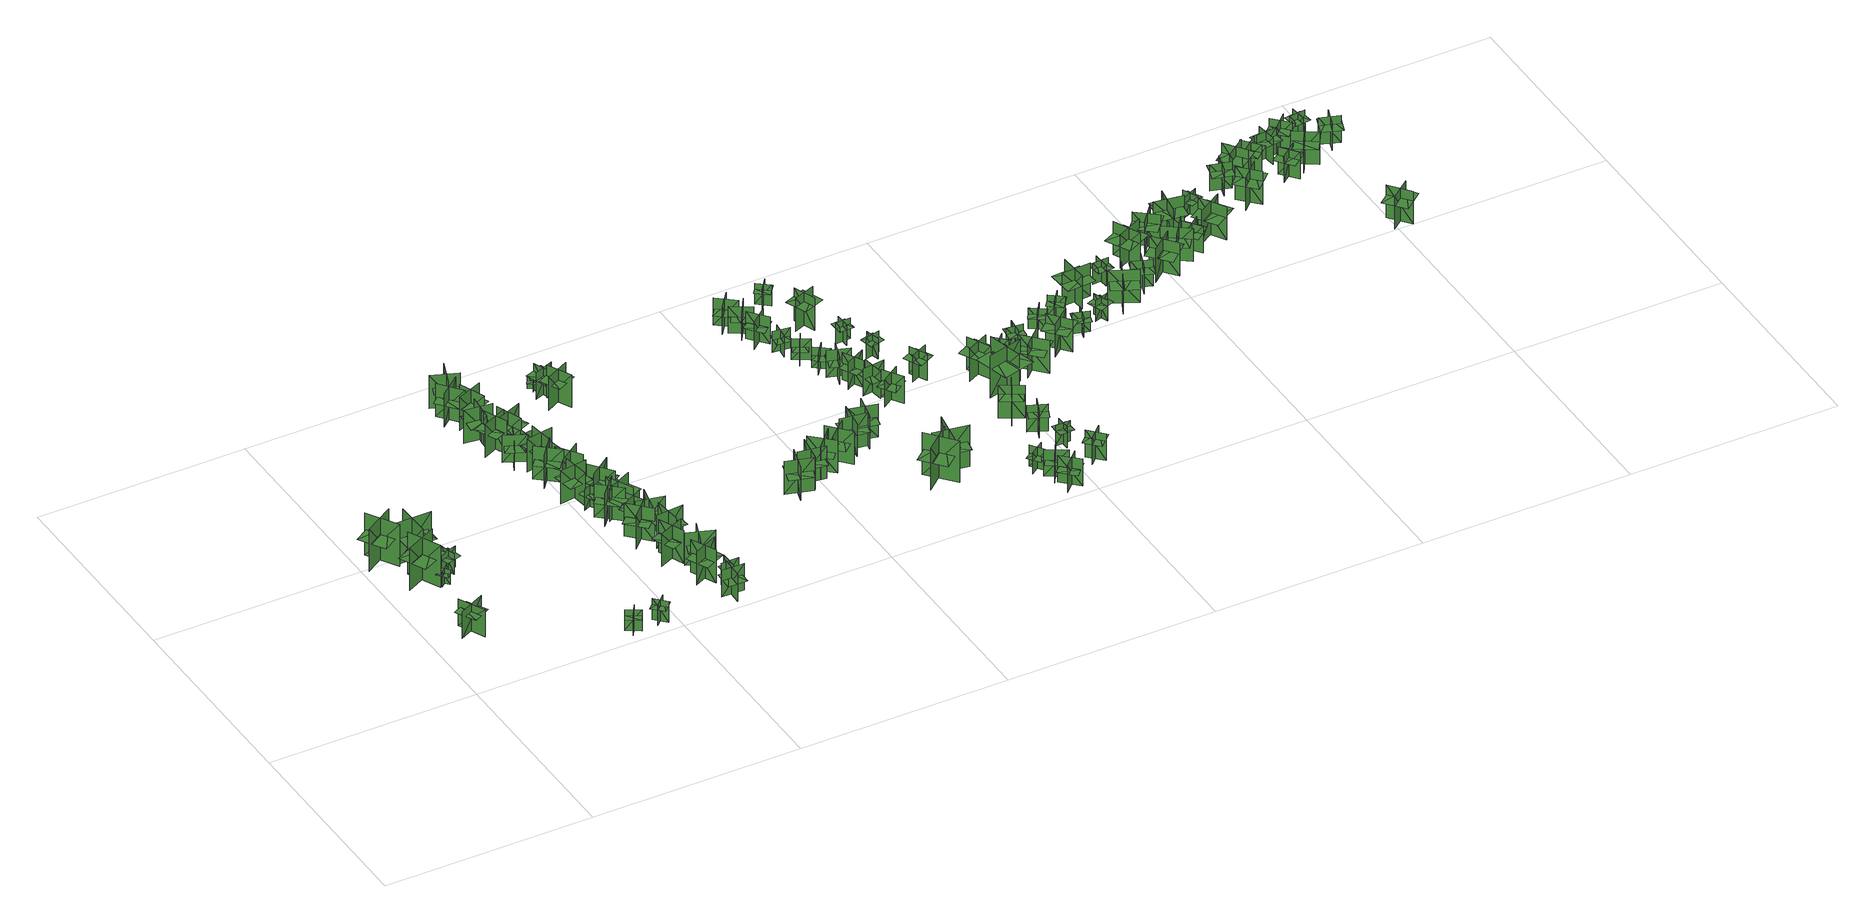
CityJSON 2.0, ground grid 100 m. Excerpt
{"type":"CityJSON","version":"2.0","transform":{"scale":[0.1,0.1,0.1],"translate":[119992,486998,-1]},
"CityObjects":{
"tree1":{"type":"SolitaryVegetationObject","geometry":[{"type":"MultiSurface","lod":"1","boundaries":[[[0,1,2]],[[0,2,3]],[[4,5,6]],[[4,6,7]],[[8,9,10]],[[8,10,11]],[[8,11,12]],[[8,12,13]]]}]},
"tree2":{"type":"SolitaryVegetationObject","geometry":[{"type":"MultiSurface","lod":"1","boundaries":[[[14,15,16]],[[14,16,17]],[[18,19,20]],[[18,20,21]],[[22,23,24]],[[22,24,25]],[[22,26,27]],[[22,27,23]]]}]},
"tree3":{"type":"SolitaryVegetationObject","geometry":[{"type":"MultiSurface","lod":"1","boundaries":[[[28,29,30]],[[28,30,31]],[[32,33,34]],[[32,34,35]],[[36,37,38]],[[36,38,39]],[[36,40,41]],[[36,41,37]]]}]},
"tree4":{"type":"SolitaryVegetationObject","geometry":[{"type":"MultiSurface","lod":"1","boundaries":[[[42,43,44]],[[42,44,45]],[[46,47,48]],[[46,48,49]],[[50,51,52]],[[50,52,53]],[[50,53,54]],[[50,54,55]]]}]},
"tree5":{"type":"SolitaryVegetationObject","geometry":[{"type":"MultiSurface","lod":"1","boundaries":[[[56,57,58]],[[56,58,59]],[[60,61,62]],[[60,62,63]],[[64,65,66]],[[64,66,67]],[[64,68,69]],[[64,69,65]]]}]},
"tree6":{"type":"SolitaryVegetationObject","geometry":[{"type":"MultiSurface","lod":"1","boundaries":[[[70,71,72]],[[70,72,73]],[[74,75,76]],[[74,76,77]],[[78,79,80]],[[78,80,81]],[[78,81,82]],[[78,82,83]]]}]},
"tree7":{"type":"SolitaryVegetationObject","geometry":[{"type":"MultiSurface","lod":"1","boundaries":[[[84,85,86]],[[84,86,87]],[[88,89,90]],[[88,90,91]],[[92,93,94]],[[92,94,95]],[[92,95,96]],[[92,96,97]]]}]},
"tree8":{"type":"SolitaryVegetationObject","geometry":[{"type":"MultiSurface","lod":"1","boundaries":[[[98,99,100]],[[98,100,101]],[[102,103,104]],[[102,104,105]],[[106,107,108]],[[106,108,109]],[[106,109,110]],[[106,110,111]]]}]},
"tree9":{"type":"SolitaryVegetationObject","geometry":[{"type":"MultiSurface","lod":"1","boundaries":[[[112,113,114]],[[112,114,115]],[[116,117,118]],[[116,118,119]],[[120,121,122]],[[120,122,123]],[[120,124,125]],[[120,125,121]]]}]},
"tree10":{"type":"SolitaryVegetationObject","geometry":[{"type":"MultiSurface","lod":"1","boundaries":[[[126,127,128]],[[126,128,129]],[[130,131,132]],[[130,132,133]],[[134,135,136]],[[134,136,137]],[[134,138,139]],[[134,139,135]]]}]},
"tree11":{"type":"SolitaryVegetationObject","geometry":[{"type":"MultiSurface","lod":"1","boundaries":[[[140,141,142]],[[140,142,143]],[[144,145,146]],[[144,146,147]],[[148,149,150]],[[148,150,151]],[[148,152,153]],[[148,153,149]]]}]},
"tree12":{"type":"SolitaryVegetationObject","geometry":[{"type":"MultiSurface","lod":"1","boundaries":[[[154,155,156]],[[154,156,157]],[[158,159,160]],[[158,160,161]],[[162,163,164]],[[162,164,165]],[[162,166,167]],[[162,167,163]]]}]},
"tree13":{"type":"SolitaryVegetationObject","geometry":[{"type":"MultiSurface","lod":"1","boundaries":[[[168,169,170]],[[168,170,171]],[[172,173,174]],[[172,174,175]],[[176,177,178]],[[176,178,179]],[[176,180,181]],[[176,181,177]]]}]},
"tree14":{"type":"SolitaryVegetationObject","geometry":[{"type":"MultiSurface","lod":"1","boundaries":[[[182,183,184]],[[182,184,185]],[[186,187,188]],[[186,188,189]],[[190,191,192]],[[190,192,193]],[[190,194,195]],[[190,195,191]]]}]},
"tree15":{"type":"SolitaryVegetationObject","geometry":[{"type":"MultiSurface","lod":"1","boundaries":[[[196,197,198]],[[196,198,199]],[[200,201,202]],[[200,202,203]],[[204,205,206]],[[204,206,207]],[[204,208,209]],[[204,209,205]]]}]},
"tree16":{"type":"SolitaryVegetationObject","geometry":[{"type":"MultiSurface","lod":"1","boundaries":[[[210,211,212]],[[210,212,213]],[[214,215,216]],[[214,216,217]],[[218,219,220]],[[218,220,221]],[[218,222,223]],[[218,223,219]]]}]},
"tree17":{"type":"SolitaryVegetationObject","geometry":[{"type":"MultiSurface","lod":"1","boundaries":[[[224,225,226]],[[224,226,227]],[[228,229,230]],[[228,230,231]],[[232,233,234]],[[232,234,235]],[[232,236,237]],[[232,237,233]]]}]},
"tree18":{"type":"SolitaryVegetationObject","geometry":[{"type":"MultiSurface","lod":"1","boundaries":[[[238,239,240]],[[238,240,241]],[[242,243,244]],[[242,244,245]],[[246,247,248]],[[246,248,249]],[[246,250,251]],[[246,251,247]]]}]},
"tree19":{"type":"SolitaryVegetationObject","geometry":[{"type":"MultiSurface","lod":"1","boundaries":[[[252,253,254]],[[252,254,255]],[[256,257,258]],[[256,258,259]],[[260,261,262]],[[260,262,263]],[[260,264,265]],[[260,265,261]]]}]},
"tree20":{"type":"SolitaryVegetationObject","geometry":[{"type":"MultiSurface","lod":"1","boundaries":[[[266,267,268]],[[266,268,269]],[[270,271,272]],[[270,272,273]],[[274,275,276]],[[274,276,277]],[[274,278,279]],[[274,279,275]]]}]},
"tree21":{"type":"SolitaryVegetationObject","geometry":[{"type":"MultiSurface","lod":"1","boundaries":[[[280,281,282]],[[280,282,283]],[[284,285,286]],[[284,286,287]],[[288,289,290]],[[288,290,291]],[[288,292,293]],[[288,293,289]]]}]},
"tree22":{"type":"SolitaryVegetationObject","geometry":[{"type":"MultiSurface","lod":"1","boundaries":[[[294,295,296]],[[294,296,297]],[[298,299,300]],[[298,300,301]],[[302,303,304]],[[302,304,305]],[[302,306,307]],[[302,307,303]]]}]},
"tree23":{"type":"SolitaryVegetationObject","geometry":[{"type":"MultiSurface","lod":"1","boundaries":[[[308,309,310]],[[308,310,311]],[[312,313,314]],[[312,314,315]],[[316,317,318]],[[316,318,319]],[[316,320,321]],[[316,321,317]]]}]},
"tree24":{"type":"SolitaryVegetationObject","geometry":[{"type":"MultiSurface","lod":"1","boundaries":[[[322,323,324]],[[322,324,325]],[[326,327,328]],[[326,328,329]],[[330,331,332]],[[330,332,333]],[[330,334,335]],[[330,335,331]]]}]},
"tree25":{"type":"SolitaryVegetationObject","geometry":[{"type":"MultiSurface","lod":"1","boundaries":[[[336,337,338]],[[336,338,339]],[[340,341,342]],[[340,342,343]],[[344,345,346]],[[344,346,347]],[[344,348,349]],[[344,349,345]]]}]},
"tree26":{"type":"SolitaryVegetationObject","geometry":[{"type":"MultiSurface","lod":"1","boundaries":[[[350,351,352]],[[350,352,353]],[[354,355,356]],[[354,356,357]],[[358,359,360]],[[358,360,361]],[[358,361,362]],[[358,362,363]]]}]},
"tree27":{"type":"SolitaryVegetationObject","geometry":[{"type":"MultiSurface","lod":"1","boundaries":[[[364,365,366]],[[364,366,367]],[[368,369,370]],[[368,370,371]],[[372,373,374]],[[372,374,375]],[[372,376,377]],[[372,377,373]]]}]},
"tree28":{"type":"SolitaryVegetationObject","geometry":[{"type":"MultiSurface","lod":"1","boundaries":[[[378,379,380]],[[378,380,381]],[[382,383,384]],[[382,384,385]],[[386,387,388]],[[386,388,389]],[[386,390,391]],[[386,391,387]]]}]},
"tree29":{"type":"SolitaryVegetationObject","geometry":[{"type":"MultiSurface","lod":"1","boundaries":[[[392,393,394]],[[392,394,395]],[[396,397,398]],[[396,398,399]],[[400,401,402]],[[400,402,403]],[[400,404,405]],[[400,405,401]]]}]},
"tree30":{"type":"SolitaryVegetationObject","geometry":[{"type":"MultiSurface","lod":"1","boundaries":[[[406,407,408]],[[406,408,409]],[[410,411,412]],[[410,412,413]],[[414,415,416]],[[414,416,417]],[[414,418,419]],[[414,419,415]]]}]},
"tree31":{"type":"SolitaryVegetationObject","geometry":[{"type":"MultiSurface","lod":"1","boundaries":[[[420,421,422]],[[420,422,423]],[[424,425,426]],[[424,426,427]],[[428,429,430]],[[428,430,431]],[[428,432,433]],[[428,433,429]]]}]},
"tree32":{"type":"SolitaryVegetationObject","geometry":[{"type":"MultiSurface","lod":"1","boundaries":[[[434,435,436]],[[434,436,437]],[[438,439,440]],[[438,440,441]],[[442,443,444]],[[442,444,445]],[[442,446,447]],[[442,447,443]]]}]},
"tree33":{"type":"SolitaryVegetationObject","geometry":[{"type":"MultiSurface","lod":"1","boundaries":[[[448,449,450]],[[448,450,451]],[[452,453,454]],[[452,454,455]],[[456,457,458]],[[456,458,459]],[[456,460,461]],[[456,461,457]]]}]},
"tree34":{"type":"SolitaryVegetationObject","geometry":[{"type":"MultiSurface","lod":"1","boundaries":[[[462,463,464]],[[462,464,465]],[[466,467,468]],[[466,468,469]],[[470,471,472]],[[470,472,473]],[[470,473,474]],[[470,474,475]]]}]},
"tree35":{"type":"SolitaryVegetationObject","geometry":[{"type":"MultiSurface","lod":"1","boundaries":[[[476,477,478]],[[476,478,479]],[[480,481,482]],[[480,482,483]],[[484,485,486]],[[484,486,487]],[[484,487,488]],[[484,488,489]]]}]},
"tree36":{"type":"SolitaryVegetationObject","geometry":[{"type":"MultiSurface","lod":"1","boundaries":[[[490,491,492]],[[490,492,493]],[[494,495,496]],[[494,496,497]],[[498,499,500]],[[498,500,501]],[[498,501,502]],[[498,502,503]]]}]},
"tree37":{"type":"SolitaryVegetationObject","geometry":[{"type":"MultiSurface","lod":"1","boundaries":[[[504,505,506]],[[504,506,507]],[[508,509,510]],[[508,510,511]],[[512,513,514]],[[512,514,515]],[[512,516,517]],[[512,517,513]]]}]},
"tree38":{"type":"SolitaryVegetationObject","geometry":[{"type":"MultiSurface","lod":"1","boundaries":[[[518,519,520]],[[518,520,521]],[[522,523,524]],[[522,524,525]],[[526,527,528]],[[526,528,529]],[[526,530,531]],[[526,531,527]]]}]},
"tree39":{"type":"SolitaryVegetationObject","geometry":[{"type":"MultiSurface","lod":"1","boundaries":[[[532,533,534]],[[532,534,535]],[[536,537,538]],[[536,538,539]],[[540,541,542]],[[540,542,543]],[[540,544,545]],[[540,545,541]]]}]},
"tree40":{"type":"SolitaryVegetationObject","geometry":[{"type":"MultiSurface","lod":"1","boundaries":[[[546,547,548]],[[546,548,549]],[[550,551,552]],[[550,552,553]],[[554,555,556]],[[554,556,557]],[[554,558,559]],[[554,559,555]]]}]},
"tree41":{"type":"SolitaryVegetationObject","geometry":[{"type":"MultiSurface","lod":"1","boundaries":[[[560,561,562]],[[560,562,563]],[[564,565,566]],[[564,566,567]],[[568,569,570]],[[568,570,571]],[[568,572,573]],[[568,573,569]]]}]},
"tree42":{"type":"SolitaryVegetationObject","geometry":[{"type":"MultiSurface","lod":"1","boundaries":[[[574,575,576]],[[574,576,577]],[[578,579,580]],[[578,580,581]],[[582,583,584]],[[582,584,585]],[[582,586,587]],[[582,587,583]]]}]},
"tree43":{"type":"SolitaryVegetationObject","geometry":[{"type":"MultiSurface","lod":"1","boundaries":[[[588,589,590]],[[588,590,591]],[[592,593,594]],[[592,594,595]],[[596,597,598]],[[596,598,599]],[[596,600,601]],[[596,601,597]]]}]},
"tree44":{"type":"SolitaryVegetationObject","geometry":[{"type":"MultiSurface","lod":"1","boundaries":[[[602,603,604]],[[602,604,605]],[[606,607,608]],[[606,608,609]],[[610,611,612]],[[610,612,613]],[[610,614,615]],[[610,615,611]]]}]},
"tree45":{"type":"SolitaryVegetationObject","geometry":[{"type":"MultiSurface","lod":"1","boundaries":[[[616,617,618]],[[616,618,619]],[[620,621,622]],[[620,622,623]],[[624,625,626]],[[624,626,627]],[[624,628,629]],[[624,629,625]]]}]},
"tree46":{"type":"SolitaryVegetationObject","geometry":[{"type":"MultiSurface","lod":"1","boundaries":[[[630,631,632]],[[630,632,633]],[[634,635,636]],[[634,636,637]],[[638,639,640]],[[638,640,641]],[[638,642,643]],[[638,643,639]]]}]},
"tree47":{"type":"SolitaryVegetationObject","geometry":[{"type":"MultiSurface","lod":"1","boundaries":[[[644,645,646]],[[644,646,647]],[[648,649,650]],[[648,650,651]],[[652,653,654]],[[652,654,655]],[[652,656,657]],[[652,657,653]]]}]},
"tree48":{"type":"SolitaryVegetationObject","geometry":[{"type":"MultiSurface","lod":"1","boundaries":[[[658,659,660]],[[658,660,661]],[[662,663,664]],[[662,664,665]],[[666,667,668]],[[666,668,669]],[[666,670,671]],[[666,671,667]]]}]},
"tree49":{"type":"SolitaryVegetationObject","geometry":[{"type":"MultiSurface","lod":"1","boundaries":[[[672,673,674]],[[672,674,675]],[[676,677,678]],[[676,678,679]],[[680,681,682]],[[680,682,683]],[[680,684,685]],[[680,685,681]]]}]},
"tree50":{"type":"SolitaryVegetationObject","geometry":[{"type":"MultiSurface","lod":"1","boundaries":[[[686,687,688]],[[686,688,689]],[[690,691,692]],[[690,692,693]],[[694,695,696]],[[694,696,697]],[[694,698,699]],[[694,699,695]]]}]},
"tree51":{"type":"SolitaryVegetationObject","geometry":[{"type":"MultiSurface","lod":"1","boundaries":[[[700,701,702]],[[700,702,703]],[[704,705,706]],[[704,706,707]],[[708,709,710]],[[708,710,711]],[[708,712,713]],[[708,713,709]]]}]},
"tree52":{"type":"SolitaryVegetationObject","geometry":[{"type":"MultiSurface","lod":"1","boundaries":[[[714,715,716]],[[714,716,717]],[[718,719,720]],[[718,720,721]],[[722,723,724]],[[722,724,725]],[[722,726,727]],[[722,727,723]]]}]},
"tree53":{"type":"SolitaryVegetationObject","geometry":[{"type":"MultiSurface","lod":"1","boundaries":[[[728,729,730]],[[728,730,731]],[[732,733,734]],[[732,734,735]],[[736,737,738]],[[736,738,739]],[[736,740,741]],[[736,741,737]]]}]},
"tree54":{"type":"SolitaryVegetationObject","geometry":[{"type":"MultiSurface","lod":"1","boundaries":[[[742,743,744]],[[742,744,745]],[[746,747,748]],[[746,748,749]],[[750,751,752]],[[750,752,753]],[[750,754,755]],[[750,755,751]]]}]},
"tree55":{"type":"SolitaryVegetationObject","geometry":[{"type":"MultiSurface","lod":"1","boundaries":[[[756,757,758]],[[756,758,759]],[[760,761,762]],[[760,762,763]],[[764,765,766]],[[764,766,767]],[[764,768,769]],[[764,769,765]]]}]},
"tree56":{"type":"SolitaryVegetationObject","geometry":[{"type":"MultiSurface","lod":"1","boundaries":[[[770,771,772]],[[770,772,773]],[[774,775,776]],[[774,776,777]],[[778,779,780]],[[778,780,781]],[[778,782,783]],[[778,783,779]]]}]},
"tree57":{"type":"SolitaryVegetationObject","geometry":[{"type":"MultiSurface","lod":"1","boundaries":[[[784,785,786]],[[784,786,787]],[[788,789,790]],[[788,790,791]],[[792,793,794]],[[792,794,795]],[[792,796,797]],[[792,797,793]]]}]},
"tree58":{"type":"SolitaryVegetationObject","geometry":[{"type":"MultiSurface","lod":"1","boundaries":[[[798,799,800]],[[798,800,801]],[[802,803,804]],[[802,804,805]],[[806,807,808]],[[806,808,809]],[[806,809,810]],[[806,810,811]]]}]},
"tree59":{"type":"SolitaryVegetationObject","geometry":[{"type":"MultiSurface","lod":"1","boundaries":[[[812,813,814]],[[812,814,815]],[[816,817,818]],[[816,818,819]],[[820,821,822]],[[820,822,823]],[[820,823,824]],[[820,824,825]]]}]},
"tree60":{"type":"SolitaryVegetationObject","geometry":[{"type":"MultiSurface","lod":"1","boundaries":[[[826,827,828]],[[826,828,829]],[[830,831,832]],[[830,832,833]],[[834,835,836]],[[834,836,837]],[[834,837,838]],[[834,838,839]]]}]},
"tree61":{"type":"SolitaryVegetationObject","geometry":[{"type":"MultiSurface","lod":"1","boundaries":[[[840,841,842]],[[840,842,843]],[[844,845,846]],[[844,846,847]],[[848,849,850]],[[848,850,851]],[[848,851,852]],[[848,852,853]]]}]},
"tree62":{"type":"SolitaryVegetationObject","geometry":[{"type":"MultiSurface","lod":"1","boundaries":[[[854,855,856]],[[854,856,857]],[[858,859,860]],[[858,860,861]],[[862,863,864]],[[862,864,865]],[[862,865,866]],[[862,866,867]]]}]},
"tree63":{"type":"SolitaryVegetationObject","geometry":[{"type":"MultiSurface","lod":"1","boundaries":[[[868,869,870]],[[868,870,871]],[[872,873,874]],[[872,874,875]],[[876,877,878]],[[876,878,879]],[[876,879,880]],[[876,880,881]]]}]},
"tree64":{"type":"SolitaryVegetationObject","geometry":[{"type":"MultiSurface","lod":"1","boundaries":[[[882,883,884]],[[882,884,885]],[[886,887,888]],[[886,888,889]],[[890,891,892]],[[890,892,893]],[[890,893,894]],[[890,894,895]]]}]},
"tree65":{"type":"SolitaryVegetationObject","geometry":[{"type":"MultiSurface","lod":"1","boundaries":[[[896,897,898]],[[896,898,899]],[[900,901,902]],[[900,902,903]],[[904,905,906]],[[904,906,907]],[[904,907,908]],[[904,908,909]]]}]},
"tree66":{"type":"SolitaryVegetationObject","geometry":[{"type":"MultiSurface","lod":"1","boundaries":[[[910,911,912]],[[910,912,913]],[[914,915,916]],[[914,916,917]],[[918,919,920]],[[918,920,921]],[[918,921,922]],[[918,922,923]]]}]},
"tree67":{"type":"SolitaryVegetationObject","geometry":[{"type":"MultiSurface","lod":"1","boundaries":[[[924,925,926]],[[924,926,927]],[[928,929,930]],[[928,930,931]],[[932,933,934]],[[932,934,935]],[[932,935,936]],[[932,936,937]]]}]},
"tree68":{"type":"SolitaryVegetationObject","geometry":[{"type":"MultiSurface","lod":"1","boundaries":[[[938,939,940]],[[938,940,941]],[[942,943,944]],[[942,944,945]],[[946,947,948]],[[946,948,949]],[[946,949,950]],[[946,950,951]]]}]},
"tree69":{"type":"SolitaryVegetationObject","geometry":[{"type":"MultiSurface","lod":"1","boundaries":[[[952,953,954]],[[952,954,955]],[[956,957,958]],[[956,958,959]],[[960,961,962]],[[960,962,963]],[[960,963,964]],[[960,964,965]]]}]},
"tree70":{"type":"SolitaryVegetationObject","geometry":[{"type":"MultiSurface","lod":"1","boundaries":[[[966,967,968]],[[966,968,969]],[[970,971,972]],[[970,972,973]],[[974,975,976]],[[974,976,977]],[[974,977,978]],[[974,978,979]]]}]},
"tree71":{"type":"SolitaryVegetationObject","geometry":[{"type":"MultiSurface","lod":"1","boundaries":[[[980,981,982]],[[980,982,983]],[[984,985,986]],[[984,986,987]],[[988,989,990]],[[988,990,991]],[[988,991,992]],[[988,992,993]]]}]},
"tree72":{"type":"SolitaryVegetationObject","geometry":[{"type":"MultiSurface","lod":"1","boundaries":[[[994,995,996]],[[994,996,997]],[[998,999,1000]],[[998,1000,1001]],[[1002,1003,1004]],[[1002,1004,1005]],[[1002,1005,1006]],[[1002,1006,1007]]]}]},
"tree73":{"type":"SolitaryVegetationObject","geometry":[{"type":"MultiSurface","lod":"1","boundaries":[[[1008,1009,1010]],[[1008,1010,1011]],[[1012,1013,1014]],[[1012,1014,1015]],[[1016,1017,1018]],[[1016,1018,1019]],[[1016,1019,1020]],[[1016,1020,1021]]]}]},
"tree74":{"type":"SolitaryVegetationObject","geometry":[{"type":"MultiSurface","lod":"1","boundaries":[[[1022,1023,1024]],[[1022,1024,1025]],[[1026,1027,1028]],[[1026,1028,1029]],[[1030,1031,1032]],[[1030,1032,1033]],[[1030,1033,1034]],[[1030,1034,1035]]]}]},
"tree75":{"type":"SolitaryVegetationObject","geometry":[{"type":"MultiSurface","lod":"1","boundaries":[[[1036,1037,1038]],[[1036,1038,1039]],[[1040,1041,1042]],[[1040,1042,1043]],[[1044,1045,1046]],[[1044,1046,1047]],[[1044,1047,1048]],[[1044,1048,1049]]]}]},
"tree76":{"type":"SolitaryVegetationObject","geometry":[{"type":"MultiSurface","lod":"1","boundaries":[[[1050,1051,1052]],[[1050,1052,1053]],[[1054,1055,1056]],[[1054,1056,1057]],[[1058,1059,1060]],[[1058,1060,1061]],[[1058,1061,1062]],[[1058,1062,1063]]]}]},
"tree77":{"type":"SolitaryVegetationObject","geometry":[{"type":"MultiSurface","lod":"1","boundaries":[[[1064,1065,1066]],[[1064,1066,1067]],[[1068,1069,1070]],[[1068,1070,1071]],[[1072,1073,1074]],[[1072,1074,1075]],[[1072,1075,1076]],[[1072,1076,1077]]]}]},
"tree78":{"type":"SolitaryVegetationObject","geometry":[{"type":"MultiSurface","lod":"1","boundaries":[[[1078,1079,1080]],[[1078,1080,1081]],[[1082,1083,1084]],[[1082,1084,1085]],[[1086,1087,1088]],[[1086,1088,1089]],[[1086,1089,1090]],[[1086,1090,1091]]]}]},
"tree79":{"type":"SolitaryVegetationObject","geometry":[{"type":"MultiSurface","lod":"1","boundaries":[[[1092,1093,1094]],[[1092,1094,1095]],[[1096,1097,1098]],[[1096,1098,1099]],[[1100,1101,1102]],[[1100,1102,1103]],[[1100,1103,1104]],[[1100,1104,1105]]]}]},
"tree80":{"type":"SolitaryVegetationObject","geometry":[{"type":"MultiSurface","lod":"1","boundaries":[[[1106,1107,1108]],[[1106,1108,1109]],[[1110,1111,1112]],[[1110,1112,1113]],[[1114,1115,1116]],[[1114,1116,1117]],[[1114,1117,1118]],[[1114,1118,1119]]]}]},
"tree81":{"type":"SolitaryVegetationObject","geometry":[{"type":"MultiSurface","lod":"1","boundaries":[[[1120,1121,1122]],[[1120,1122,1123]],[[1124,1125,1126]],[[1124,1126,1127]],[[1128,1129,1130]],[[1128,1130,1131]],[[1128,1131,1132]],[[1128,1132,1133]]]}]},
"tree82":{"type":"SolitaryVegetationObject","geometry":[{"type":"MultiSurface","lod":"1","boundaries":[[[1134,1135,1136]],[[1134,1136,1137]],[[1138,1139,1140]],[[1138,1140,1141]],[[1142,1143,1144]],[[1142,1144,1145]],[[1142,1145,1146]],[[1142,1146,1147]]]}]},
"tree83":{"type":"SolitaryVegetationObject","geometry":[{"type":"MultiSurface","lod":"1","boundaries":[[[1148,1149,1150]],[[1148,1150,1151]],[[1152,1153,1154]],[[1152,1154,1155]],[[1156,1157,1158]],[[1156,1158,1159]],[[1156,1159,1160]],[[1156,1160,1161]]]}]},
"tree84":{"type":"SolitaryVegetationObject","geometry":[{"type":"MultiSurface","lod":"1","boundaries":[[[1162,1163,1164]],[[1162,1164,1165]],[[1166,1167,1168]],[[1166,1168,1169]],[[1170,1171,1172]],[[1170,1172,1173]],[[1170,1173,1174]],[[1170,1174,1175]]]}]},
"tree85":{"type":"SolitaryVegetationObject","geometry":[{"type":"MultiSurface","lod":"1","boundaries":[[[1176,1177,1178]],[[1176,1178,1179]],[[1180,1181,1182]],[[1180,1182,1183]],[[1184,1185,1186]],[[1184,1186,1187]],[[1184,1187,1188]],[[1184,1188,1189]]]}]},
"tree86":{"type":"SolitaryVegetationObject","geometry":[{"type":"MultiSurface","lod":"1","boundaries":[[[1190,1191,1192]],[[1190,1192,1193]],[[1194,1195,1196]],[[1194,1196,1197]],[[1198,1199,1200]],[[1198,1200,1201]],[[1198,1201,1202]],[[1198,1202,1203]]]}]},
"tree87":{"type":"SolitaryVegetationObject","geometry":[{"type":"MultiSurface","lod":"1","boundaries":[[[1204,1205,1206]],[[1204,1206,1207]],[[1208,1209,1210]],[[1208,1210,1211]],[[1212,1213,1214]],[[1212,1214,1215]],[[1212,1215,1216]],[[1212,1216,1217]]]}]},
"tree88":{"type":"SolitaryVegetationObject","geometry":[{"type":"MultiSurface","lod":"1","boundaries":[[[1218,1219,1220]],[[1218,1220,1221]],[[1222,1223,1224]],[[1222,1224,1225]],[[1226,1227,1228]],[[1226,1228,1229]],[[1226,1229,1230]],[[1226,1230,1231]]]}]},
"tree89":{"type":"SolitaryVegetationObject","geometry":[{"type":"MultiSurface","lod":"1","boundaries":[[[1232,1233,1234]],[[1232,1234,1235]],[[1236,1237,1238]],[[1236,1238,1239]],[[1240,1241,1242]],[[1240,1242,1243]],[[1240,1243,1244]],[[1240,1244,1245]]]}]},
"tree90":{"type":"SolitaryVegetationObject","geometry":[{"type":"MultiSurface","lod":"1","boundaries":[[[1246,1247,1248]],[[1246,1248,1249]],[[1250,1251,1252]],[[1250,1252,1253]],[[1254,1255,1256]],[[1254,1256,1257]],[[1254,1257,1258]],[[1254,1258,1259]]]}]},
"tree91":{"type":"SolitaryVegetationObject","geometry":[{"type":"MultiSurface","lod":"1","boundaries":[[[1260,1261,1262]],[[1260,1262,1263]],[[1264,1265,1266]],[[1264,1266,1267]],[[1268,1269,1270]],[[1268,1270,1271]],[[1268,1271,1272]],[[1268,1272,1273]]]}]},
"tree92":{"type":"SolitaryVegetationObject","geometry":[{"type":"MultiSurface","lod":"1","boundaries":[[[1274,1275,1276]],[[1274,1276,1277]],[[1278,1279,1280]],[[1278,1280,1281]],[[1282,1283,1284]],[[1282,1284,1285]],[[1282,1285,1286]],[[1282,1286,1287]]]}]},
"tree93":{"type":"SolitaryVegetationObject","geometry":[{"type":"MultiSurface","lod":"1","boundaries":[[[1288,1289,1290]],[[1288,1290,1291]],[[1292,1293,1294]],[[1292,1294,1295]],[[1296,1297,1298]],[[1296,1298,1299]],[[1296,1299,1300]],[[1296,1300,1301]]]}]},
"tree94":{"type":"SolitaryVegetationObject","geometry":[{"type":"MultiSurface","lod":"1","boundaries":[[[1302,1303,1304]],[[1302,1304,1305]],[[1306,1307,1308]],[[1306,1308,1309]],[[1310,1311,1312]],[[1310,1312,1313]],[[1310,1313,1314]],[[1310,1314,1315]]]}]},
"tree95":{"type":"SolitaryVegetationObject","geometry":[{"type":"MultiSurface","lod":"1","boundaries":[[[1316,1317,1318]],[[1316,1318,1319]],[[1320,1321,1322]],[[1320,1322,1323]],[[1324,1325,1326]],[[1324,1326,1327]],[[1324,1327,1328]],[[1324,1328,1329]]]}]},
"tree96":{"type":"SolitaryVegetationObject","geometry":[{"type":"MultiSurface","lod":"1","boundaries":[[[1330,1331,1332]],[[1330,1332,1333]],[[1334,1335,1336]],[[1334,1336,1337]],[[1338,1339,1340]],[[1338,1340,1341]],[[1338,1341,1342]],[[1338,1342,1343]]]}]},
"tree97":{"type":"SolitaryVegetationObject","geometry":[{"type":"MultiSurface","lod":"1","boundaries":[[[1344,1345,1346]],[[1344,1346,1347]],[[1348,1349,1350]],[[1348,1350,1351]],[[1352,1353,1354]],[[1352,1354,1355]],[[1352,1355,1356]],[[1352,1356,1357]]]}]},
"tree98":{"type":"SolitaryVegetationObject","geometry":[{"type":"MultiSurface","lod":"1","boundaries":[[[1358,1359,1360]],[[1358,1360,1361]],[[1362,1363,1364]],[[1362,1364,1365]],[[1366,1367,1368]],[[1366,1368,1369]],[[1366,1369,1370]],[[1366,1370,1371]]]}]},
"tree99":{"type":"SolitaryVegetationObject","geometry":[{"type":"MultiSurface","lod":"1","boundaries":[[[1372,1373,1374]],[[1372,1374,1375]],[[1376,1377,1378]],[[1376,1378,1379]],[[1380,1381,1382]],[[1380,1382,1383]],[[1380,1383,1384]],[[1380,1384,1385]]]}]}
},
"vertices":[
[163,450,21],[224,324,21],[224,324,160],[163,450,160],[133,361,21],[133,361,160],[259,422,160],[259,422,21],[168,439,123],[127,417,123],[179,321,123],[220,343,123],[261,365,123],[209,461,123],
[169,1060,19],[26,971,19],[26,971,237],[169,1060,237],[66,1083,19],[66,1083,237],[155,940,237],[155,940,19],[164,1049,154],[39,971,154],[75,913,154],[200,990,154],[126,1109,154],[2,1032,154],
[259,845,18],[108,771,18],[108,771,236],[259,845,236],[159,878,18],[159,878,236],[233,727,236],[233,727,18],[253,834,152],[120,770,152],[150,708,152],[283,772,152],[222,898,152],[90,833,152],
[272,713,27],[236,755,27],[236,755,104],[272,713,104],[275,749,27],[233,714,27],[233,714,104],[275,749,104],[275,749,82],[257,770,82],[215,735,82],[233,714,82],[251,692,82],[293,728,82],
[221,1031,19],[224,862,19],[224,862,237],[221,1031,237],[148,954,19],[148,954,237],[317,957,237],[317,957,19],[228,1020,153],[230,873,153],[299,874,153],[296,1021,153],[157,1019,153],[159,872,153],
[278,796,24],[353,817,24],[353,817,132],[278,796,132],[323,771,24],[302,845,24],[302,845,132],[323,771,132],[323,771,101],[360,781,101],[339,856,101],[302,845,101],[265,835,101],[286,760,101],
[809,90,20],[772,29,20],[772,29,128],[809,90,128],[758,77,20],[820,40,20],[820,40,128],[758,77,128],[758,77,100],[740,47,100],[802,11,100],[820,40,100],[837,70,100],[776,107,100],
[946,36,22],[896,88,22],[896,88,130],[946,36,130],[946,89,22],[895,39,22],[895,39,130],[946,89,130],[946,89,102],[922,113,102],[871,64,102],[895,39,102],[919,14,102],[970,64,102],
[1210,381,15],[1157,502,15],[1157,502,186],[1210,381,186],[1239,459,15],[1239,459,186],[1118,405,186],[1118,405,15],[1202,387,120],[1155,492,120],[1106,471,120],[1153,365,120],[1253,409,120],[1206,515,120],
[1281,140,15],[1277,32,15],[1277,32,155],[1281,140,155],[1232,93,15],[1232,93,155],[1340,89,155],[1340,89,15],[1285,133,101],[1282,38,101],[1326,37,101],[1329,131,101],[1240,134,101],[1236,40,101],
[1181,578,14],[1087,672,14],[1087,672,186],[1181,578,186],[1180,661,14],[1180,661,186],[1087,568,186],[1087,568,14],[1171,581,120],[1089,662,120],[1051,624,120],[1133,543,120],[1210,620,120],[1129,702,120],
[1184,221,14],[1303,277,14],[1303,277,185],[1184,221,185],[1262,194,14],[1262,194,185],[1206,313,185],[1206,313,14],[1189,230,119],[1294,278,119],[1271,327,119],[1166,278,119],[1213,179,119],[1317,228,119],
[1094,1018,17],[963,999,17],[963,999,188],[1094,1018,188],[1028,1067,17],[1028,1067,188],[1046,936,188],[1046,936,17],[1087,1012,122],[972,995,122],[980,942,122],[1094,958,122],[1079,1067,122],[964,1050,122],
[1045,956,20],[1080,880,20],[1080,880,129],[1045,956,129],[1027,907,20],[1027,907,129],[1104,941,129],[1104,941,20],[1051,953,87],[1081,886,87],[1112,900,87],[1082,967,87],[1018,938,87],[1048,871,87],
[1045,854,13],[1144,766,13],[1144,766,184],[1045,854,184],[1050,772,13],[1050,772,184],[1138,870,184],[1138,870,13],[1055,853,119],[1141,776,119],[1177,816,119],[1090,893,119],[1018,811,119],[1104,734,119],
[963,1411,8],[916,1313,8],[916,1313,149],[963,1411,149],[899,1387,8],[899,1387,149],[997,1341,149],[997,1341,8],[964,1402,95],[923,1317,95],[963,1298,95],[1003,1384,95],[923,1422,95],[882,1337,95],
[940,1422,15],[887,1543,15],[887,1543,187],[940,1422,187],[970,1500,15],[970,1500,187],[849,1446,187],[849,1446,15],[932,1428,121],[885,1534,121],[836,1512,121],[883,1406,121],[983,1451,121],[936,1556,121],
[951,1563,13],[820,1577,13],[820,1577,185],[951,1563,185],[899,1627,13],[899,1627,185],[885,1496,185],[885,1496,13],[943,1559,119],[828,1571,119],[822,1517,119],[937,1506,119],[948,1614,119],[833,1626,119],
[950,1215,13],[1053,1131,13],[1053,1131,185],[950,1215,185],[959,1132,13],[959,1132,185],[1043,1235,185],[1043,1235,13],[960,1213,119],[1050,1140,119],[1084,1182,119],[994,1255,119],[925,1170,119],[1014,1097,119],
[1284,404,11],[1237,280,11],[1237,280,182],[1284,404,182],[1209,369,11],[1209,369,182],[1332,322,182],[1332,322,11],[1286,394,116],[1245,286,116],[1295,267,116],[1336,375,116],[1234,414,116],[1193,306,116],
[1276,172,15],[1361,174,15],[1361,174,124],[1276,172,124],[1315,136,15],[1315,136,124],[1313,220,124],[1313,220,15],[1282,176,82],[1355,178,82],[1354,212,82],[1281,210,82],[1283,140,82],[1356,142,82],
[809,1798,16],[893,1696,16],[893,1696,188],[809,1798,188],[802,1716,16],[802,1716,188],[904,1799,188],[904,1799,16],[819,1795,122],[892,1706,122],[934,1740,122],[861,1829,122],[776,1760,122],[849,1670,122],
[1209,759,15],[1114,707,15],[1114,707,155],[1209,759,155],[1144,778,15],[1144,778,155],[1196,683,155],[1196,683,15],[1205,752,101],[1122,707,101],[1144,668,101],[1226,714,101],[1183,792,101],[1101,746,101],
[1163,529,13],[1295,541,13],[1295,541,185],[1163,529,185],[1228,476,13],[1228,476,185],[1215,608,185],[1215,608,13],[1171,535,119],[1286,546,119],[1281,599,119],[1166,588,119],[1177,479,119],[1291,490,119],
[1134,660,14],[1263,632,14],[1263,632,185],[1134,660,185],[1179,591,14],[1179,591,185],[1207,720,185],[1207,720,14],[1143,663,119],[1256,639,119],[1267,692,119],[1154,716,119],[1131,609,119],[1244,585,119],
[1174,752,13],[1113,876,13],[1113,876,186],[1174,752,186],[1209,856,13],[1085,795,13],[1085,795,186],[1209,856,186],[1179,764,130],[1236,794,130],[1173,917,130],[1116,887,130],[1059,858,130],[1122,735,130],
[1105,1059,14],[1028,1167,14],[1028,1167,185],[1105,1059,185],[1118,1141,14],[1118,1141,185],[1010,1064,185],[1010,1064,14],[1095,1063,119],[1029,1157,119],[985,1126,119],[1051,1032,119],[1141,1095,119],[1074,1189,119],
[1084,1291,15],[953,1269,15],[953,1269,186],[1084,1291,186],[1016,1339,15],[1016,1339,186],[1038,1208,186],[1038,1208,15],[1076,1284,120],[962,1265,120],[971,1212,120],[1085,1231,120],[1067,1339,120],[953,1320,120],
[1086,994,15],[1166,889,15],[1166,889,186],[1086,994,186],[1075,912,15],[1075,912,186],[1181,992,186],[1181,992,15],[1095,991,121],[1165,898,121],[1208,931,121],[1138,1023,121],[1051,957,121],[1120,865,121],
[1045,1390,15],[962,1378,15],[962,1378,124],[1045,1390,124],[1003,1422,15],[1003,1422,124],[1015,1338,124],[1015,1338,15],[1040,1386,82],[968,1376,82],[972,1342,82],[1045,1352,82],[1036,1421,82],[963,1411,82],
[971,1716,14],[849,1665,14],[849,1665,186],[971,1716,186],[894,1747,14],[894,1747,186],[945,1625,186],[945,1625,14],[965,1708,120],[859,1664,120],[880,1614,120],[986,1659,120],[944,1760,120],[837,1715,120],
[955,1536,13],[1005,1413,13],[1005,1413,184],[955,1536,184],[924,1459,13],[924,1459,184],[1046,1509,184],[1046,1509,13],[963,1530,118],[1007,1423,118],[1057,1443,118],[1013,1550,118],[912,1509,118],[955,1402,118],
[861,1783,15],[908,1907,15],[908,1907,187],[861,1783,187],[937,1817,15],[937,1817,187],[813,1865,187],[813,1865,15],[859,1793,121],[900,1901,121],[850,1920,121],[809,1812,121],[911,1773,121],[952,1881,121],
[1252,1751,17],[1281,1792,17],[1281,1792,82],[1252,1751,82],[1283,1757,17],[1283,1757,82],[1241,1785,82],[1241,1785,17],[1283,1757,59],[1298,1779,59],[1256,1808,59],[1241,1785,59],[1226,1763,59],[1267,1734,59],
[1357,1659,21],[1243,1600,21],[1243,1600,191],[1357,1659,191],[1278,1683,21],[1278,1683,191],[1337,1570,191],[1337,1570,21],[1278,1683,138],[1231,1659,138],[1278,1568,138],[1326,1592,138],[1373,1617,138],[1326,1708,138],
[1238,1699,15],[1330,1736,15],[1330,1736,154],[1238,1699,154],[1298,1673,15],[1261,1765,15],[1261,1765,154],[1298,1673,154],[1298,1673,115],[1345,1691,115],[1307,1784,115],[1261,1765,115],[1215,1746,115],[1252,1654,115],
[1817,601,16],[1944,563,16],[1944,563,188],[1817,601,188],[1857,528,16],[1857,528,188],[1895,655,188],[1895,655,16],[1826,603,122],[1937,570,122],[1952,622,122],[1842,655,122],[1811,550,122],[1921,517,122],
[1896,628,20],[2026,607,20],[2026,607,191],[1896,628,191],[1945,562,20],[1945,562,191],[1966,692,191],[1966,692,20],[1905,632,125],[2019,614,125],[2028,667,125],[1914,685,125],[1896,577,125],[2010,559,125],
[2000,611,23],[2090,709,23],[2090,709,194],[2000,611,194],[2083,615,23],[2083,615,194],[1985,705,194],[1985,705,23],[2002,621,128],[2080,706,128],[2041,742,128],[1962,658,128],[2043,583,128],[2121,668,128],
[2168,728,24],[2070,640,24],[2070,640,195],[2168,728,195],[2085,732,24],[2085,732,195],[2174,634,195],[2174,634,24],[2165,719,129],[2079,642,129],[2115,602,129],[2201,679,129],[2128,760,129],[2042,683,129],
[2160,740,26],[2291,721,26],[2291,721,197],[2160,740,197],[2210,674,26],[2210,674,197],[2229,805,197],[2229,805,26],[2169,744,131],[2283,727,131],[2291,781,131],[2177,798,131],[2161,689,131],[2275,672,131],
[2355,751,28],[2226,780,28],[2226,780,200],[2355,751,200],[2310,821,28],[2310,821,200],[2282,692,200],[2282,692,28],[2346,748,134],[2233,773,134],[2221,720,134],[2334,696,134],[2358,802,134],[2245,827,134],
[2490,418,30],[2361,310,30],[2361,310,248],[2490,418,248],[2385,426,30],[2385,426,248],[2494,297,248],[2494,297,30],[2486,406,164],[2374,311,164],[2418,259,164],[2530,353,164],[2441,460,164],[2328,366,164],
[2421,407,27],[2588,380,27],[2588,380,245],[2421,407,245],[2483,322,27],[2483,322,245],[2511,488,245],[2511,488,27],[2433,412,162],[2578,388,162],[2589,455,162],[2444,479,162],[2421,342,162],[2566,318,162],
[2208,1799,22],[2141,1714,22],[2141,1714,163],[2208,1799,163],[2141,1790,22],[2141,1790,163],[2226,1724,163],[2226,1724,22],[2207,1791,109],[2149,1717,109],[2183,1690,109],[2242,1764,109],[2171,1819,109],[2113,1745,109],
[2283,1555,24],[2212,1637,24],[2212,1637,165],[2283,1555,165],[2287,1622,24],[2287,1622,165],[2205,1552,165],[2205,1552,24],[2275,1557,111],[2214,1629,111],[2180,1600,111],[2242,1528,111],[2310,1587,111],[2248,1658,111],
[2192,1635,23],[2250,1727,23],[2250,1727,163],[2192,1635,163],[2258,1651,23],[2258,1651,163],[2167,1709,163],[2167,1709,23],[2192,1643,110],[2243,1723,110],[2206,1747,110],[2155,1667,110],[2231,1619,110],[2281,1699,110],
[2299,1526,27],[2289,1442,27],[2289,1442,136],[2299,1526,136],[2258,1493,27],[2258,1493,136],[2341,1483,136],[2341,1483,27],[2302,1520,94],[2293,1447,94],[2327,1443,94],[2336,1516,94],[2266,1525,94],[2258,1452,94],
[2354,1424,28],[2312,1352,28],[2312,1352,137],[2354,1424,137],[2303,1410,28],[2303,1410,137],[2376,1368,137],[2376,1368,28],[2354,1418,95],[2317,1354,95],[2347,1337,95],[2384,1401,95],[2324,1436,95],[2287,1372,95],
[2401,1323,29],[2349,1257,29],[2349,1257,138],[2401,1323,138],[2349,1316,29],[2349,1316,138],[2415,1265,138],[2415,1265,29],[2400,1317,96],[2355,1259,96],[2382,1238,96],[2427,1296,96],[2372,1339,96],[2327,1281,96],
[2429,1256,29],[2394,1154,29],[2394,1154,169],[2429,1256,169],[2369,1226,29],[2369,1226,169],[2471,1191,169],[2471,1191,29],[2431,1248,115],[2400,1159,115],[2442,1145,115],[2473,1234,115],[2388,1263,115],[2357,1174,115],
[2407,1104,30],[2503,1155,30],[2503,1155,170],[2407,1104,170],[2472,1085,30],[2472,1085,170],[2421,1180,170],[2421,1180,30],[2411,1111,116],[2495,1155,116],[2474,1194,116],[2391,1150,116],[2433,1071,116],[2516,1115,116],
[2481,1088,31],[2496,981,31],[2496,981,171],[2481,1088,171],[2440,1033,31],[2440,1033,171],[2548,1048,171],[2548,1048,31],[2486,1082,117],[2499,988,117],[2543,994,117],[2530,1088,117],[2441,1075,117],[2454,982,117],
[2569,978,32],[2479,918,32],[2479,918,172],[2569,978,172],[2503,991,32],[2503,991,172],[2563,901,172],[2563,901,32],[2566,970,118],[2487,918,118],[2512,881,118],[2590,934,118],[2541,1008,118],[2462,956,118],
[2863,255,25],[2794,207,25],[2794,207,135],[2863,255,135],[2811,264,25],[2811,264,135],[2859,195,135],[2859,195,25],[2860,249,93],[2800,207,93],[2820,179,93],[2880,221,93],[2840,278,93],[2780,236,93],
[2938,31,24],[2860,106,24],[2860,106,164],[2938,31,164],[2936,99,24],[2936,99,164],[2861,21,164],[2861,21,24],[2930,33,110],[2862,98,110],[2831,67,110],[2899,1,110],[2962,66,110],[2894,131,110],
[2829,174,23],[2921,117,23],[2921,117,163],[2829,174,163],[2845,108,23],[2845,108,163],[2902,200,163],[2902,200,23],[2837,174,109],[2917,124,109],[2940,162,109],[2860,211,109],[2813,135,109],[2894,86,109],
[2422,1849,16],[2378,1793,16],[2378,1793,124],[2422,1849,124],[2370,1842,16],[2426,1798,16],[2426,1798,124],[2370,1842,124],[2370,1842,96],[2349,1816,96],[2405,1771,96],[2426,1798,96],[2448,1825,96],[2392,1869,96],
[2504,1566,7],[2464,1671,7],[2464,1671,177],[2504,1566,177],[2537,1641,7],[2432,1601,7],[2432,1601,177],[2537,1641,177],[2537,1641,133],[2518,1692,133],[2412,1651,133],[2432,1601,133],[2451,1550,133],[2556,1591,133],
[2601,1433,16],[2529,1430,16],[2529,1430,124],[2601,1433,124],[2562,1468,16],[2565,1397,16],[2565,1397,124],[2562,1468,124],[2562,1468,96],[2528,1467,96],[2531,1395,96],[2565,1397,96],[2600,1398,96],[2596,1470,96],
[2633,1247,16],[2615,1316,16],[2615,1316,124],[2633,1247,124],[2659,1292,16],[2589,1274,16],[2589,1274,124],[2659,1292,124],[2659,1292,96],[2650,1326,96],[2581,1308,96],[2589,1274,96],[2598,1241,96],[2667,1259,96],
[2761,1074,17],[2678,1033,17],[2678,1033,156],[2761,1074,156],[2697,1095,17],[2738,1013,17],[2738,1013,156],[2697,1095,156],[2697,1095,120],[2658,1076,120],[2698,993,120],[2738,1013,120],[2778,1032,120],[2737,1115,120],
[2966,578,19],[2867,631,19],[2867,631,189],[2966,578,189],[2942,656,19],[2889,557,19],[2889,557,189],[2942,656,189],[2942,656,145],[2894,682,145],[2841,583,145],[2889,557,145],[2936,532,145],[2989,631,145],
[2923,488,18],[3007,452,18],[3007,452,157],[2923,488,157],[2948,426,18],[2984,510,18],[2984,510,157],[2948,426,157],[2948,426,121],[2989,408,121],[3025,493,121],[2984,510,121],[2944,528,121],[2907,443,121],
[3017,380,17],[3019,308,17],[3019,308,125],[3017,380,125],[2982,342,17],[3053,344,17],[3053,344,125],[2982,342,125],[2982,342,97],[2983,307,97],[3054,309,97],[3053,344,97],[3052,378,97],[2981,376,97],
[3118,152,15],[3054,218,15],[3054,218,154],[3118,152,154],[3119,219,15],[3053,155,15],[3053,155,154],[3119,219,154],[3119,219,118],[3088,251,118],[3022,187,118],[3053,155,118],[3084,123,118],[3150,187,118],
[2976,893,20],[3019,722,20],[3019,722,239],[2976,893,239],[2905,772,20],[3075,816,20],[3075,816,239],[2905,772,239],[2967,879,169],[2888,858,169],[2935,688,169],[3013,709,169],[3092,730,169],[3045,900,169],
[2995,971,21],[2887,915,21],[2887,915,190],[2995,971,190],[2917,996,21],[2974,888,21],[2974,888,190],[2917,996,190],[2917,996,143],[2863,968,143],[2920,860,143],[2974,888,143],[3028,916,143],[2971,1024,143],
[3104,1027,15],[3050,971,15],[3050,971,123],[3104,1027,123],[3052,1026,15],[3108,973,15],[3108,973,123],[3052,1026,123],[3052,1026,93],[3025,998,93],[3081,945,93],[3108,973,93],[3135,1001,93],[3079,1054,93],
[3212,807,16],[3118,909,16],[3118,909,188],[3212,807,188],[3217,917,16],[3115,824,16],[3115,824,188],[3217,917,188],[3213,820,133],[3260,864,133],[3164,965,133],[3118,920,133],[3072,876,133],[3167,776,133],
[3173,1007,17],[3181,1084,17],[3181,1084,125],[3173,1007,125],[3214,1039,17],[3137,1047,17],[3137,1047,125],[3214,1039,125],[3214,1039,94],[3218,1078,94],[3141,1086,94],[3137,1047,94],[3132,1009,94],[3209,1001,94],
[3291,901,15],[3385,978,15],[3385,978,184],[3291,901,184],[3371,893,15],[3294,987,15],[3294,987,184],[3371,893,184],[3371,893,136],[3418,931,136],[3341,1025,136],[3294,987,136],[3247,948,136],[3324,854,136],
[3302,1077,16],[3347,1140,16],[3347,1140,124],[3302,1077,124],[3353,1085,16],[3290,1130,16],[3290,1130,124],[3353,1085,124],[3353,1085,94],[3376,1116,94],[3313,1161,94],[3290,1130,94],[3268,1098,94],[3331,1053,94],
[3461,959,17],[3483,1033,17],[3483,1033,125],[3461,959,125],[3506,983,17],[3432,1006,17],[3432,1006,125],[3506,983,125],[3506,983,94],[3518,1020,94],[3444,1043,94],[3432,1006,94],[3421,969,94],[3495,946,94],
[3454,1176,17],[3405,1115,17],[3405,1115,125],[3454,1176,125],[3402,1170,17],[3463,1122,17],[3463,1122,125],[3402,1170,125],[3402,1170,95],[3378,1140,95],[3439,1092,95],[3463,1122,95],[3487,1152,95],[3427,1200,95],
[3558,1031,19],[3630,1058,19],[3630,1058,127],[3558,1031,127],[3605,1009,19],[3578,1082,19],[3578,1082,127],[3605,1009,127],[3605,1009,97],[3641,1022,97],[3614,1095,97],[3578,1082,97],[3541,1068,97],[3568,995,97],
[3631,1206,14],[3493,1200,14],[3493,1200,186],[3631,1206,186],[3550,1280,14],[3556,1142,14],[3556,1142,186],[3550,1280,186],[3622,1215,130],[3618,1279,130],[3480,1270,130],[3484,1207,130],[3488,1143,130],[3626,1151,130],
[3689,1027,14],[3749,1152,14],[3749,1152,187],[3689,1027,187],[3793,1064,14],[3668,1124,14],[3668,1124,187],[3793,1064,187],[3702,1031,131],[3760,1004,131],[3818,1130,131],[3759,1156,131],[3701,1183,131],[3643,1058,131],
[3755,1274,19],[3678,1268,19],[3678,1268,127],[3755,1274,127],[3716,1308,19],[3722,1230,19],[3722,1230,127],[3716,1308,127],[3716,1308,97],[3677,1305,97],[3683,1228,97],[3722,1230,97],[3760,1233,97],[3755,1311,97],
[3896,1138,16],[3803,1172,16],[3803,1172,155],[3896,1138,155],[3869,1199,16],[3835,1105,16],[3835,1105,155],[3869,1199,155],[3869,1199,116],[3822,1216,116],[3788,1122,116],[3835,1105,116],[3881,1088,116],[3915,1182,116],
[3963,1379,15],[3838,1320,15],[3838,1320,187],[3963,1379,187],[3859,1416,15],[3919,1291,15],[3919,1291,187],[3859,1416,187],[3951,1385,131],[3922,1442,131],[3798,1380,131],[3827,1322,131],[3856,1265,131],[3979,1327,131],
[3917,1153,18],[4024,1241,18],[4024,1241,190],[3917,1153,190],[4026,1142,18],[3938,1249,18],[3938,1249,190],[4026,1142,190],[3930,1151,135],[3971,1102,135],[4076,1192,135],[4035,1241,135],[3994,1289,135],[3888,1200,135],
[3974,1352,19],[4053,1445,19],[4053,1445,188],[3974,1352,188],[4054,1358,19],[3962,1437,19],[3962,1437,188],[4054,1358,188],[4054,1358,141],[4094,1404,141],[4002,1484,141],[3962,1437,141],[3922,1391,141],[4015,1312,141],
[4123,1306,18],[4041,1195,18],[4041,1195,190],[4123,1306,190],[4015,1290,18],[4126,1207,18],[4126,1207,190],[4015,1290,190],[4110,1305,134],[4058,1342,134],[3978,1229,134],[4030,1192,134],[4082,1155,134],[4162,1267,134],
[4130,1313,20],[4192,1235,20],[4192,1235,159],[4130,1313,159],[4122,1247,20],[4200,1309,20],[4200,1309,159],[4122,1247,159],[4122,1247,120],[4153,1208,120],[4231,1270,120],[4200,1309,120],[4169,1348,120],[4091,1286,120],
[4120,1367,17],[4141,1504,17],[4141,1504,189],[4120,1367,189],[4209,1432,17],[4072,1453,17],[4072,1453,189],[4209,1432,189],[4131,1374,134],[4194,1365,134],[4213,1502,134],[4150,1511,134],[4087,1520,134],[4067,1383,134],
[4215,1291,22],[4333,1363,22],[4333,1363,195],[4215,1291,195],[4322,1265,22],[4250,1383,22],[4250,1383,195],[4322,1265,195],[4227,1287,139],[4262,1233,139],[4379,1307,139],[4344,1361,139],[4310,1415,139],[4193,1341,139],
[4259,1534,25],[4294,1465,25],[4294,1465,132],[4259,1534,132],[4242,1485,25],[4311,1520,25],[4311,1520,132],[4242,1485,132],[4242,1485,102],[4260,1450,102],[4329,1486,102],[4311,1520,102],[4294,1555,102],[4225,1519,102],
[4465,1546,21],[4493,1641,21],[4493,1641,159],[4465,1546,159],[4523,1578,21],[4428,1605,21],[4428,1605,159],[4523,1578,159],[4523,1578,121],[4537,1626,121],[4441,1653,121],[4428,1605,121],[4414,1557,121],[4510,1530,121],
[4577,1412,23],[4493,1500,23],[4493,1500,193],[4577,1412,193],[4580,1493,23],[4492,1409,23],[4492,1409,193],[4580,1493,193],[4580,1493,145],[4538,1537,145],[4450,1453,145],[4492,1409,145],[4533,1365,145],[4622,1449,145],
[4605,1588,15],[4532,1685,15],[4532,1685,184],[4605,1588,184],[4617,1668,15],[4520,1595,15],[4520,1595,184],[4617,1668,184],[4617,1668,137],[4581,1717,137],[4483,1644,137],[4520,1595,137],[4556,1546,137],[4653,1619,137],
[4696,1697,15],[4619,1633,15],[4619,1633,153],[4696,1697,153],[4630,1704,15],[4693,1627,15],[4693,1627,153],[4630,1704,153],[4630,1704,114],[4592,1672,114],[4655,1595,114],[4693,1627,114],[4732,1658,114],[4668,1735,114],
[4745,1580,14],[4808,1502,14],[4808,1502,153],[4745,1580,153],[4738,1514,14],[4815,1576,14],[4815,1576,153],[4738,1514,153],[4738,1514,114],[4769,1475,114],[4847,1537,114],[4815,1576,114],[4784,1615,114],[4707,1553,114],
[4750,1751,11],[4761,1652,11],[4761,1652,150],[4750,1751,150],[4709,1700,11],[4808,1710,11],[4808,1710,150],[4709,1700,150],[4709,1700,111],[4714,1650,111],[4813,1661,111],[4808,1710,111],[4802,1760,111],[4703,1749,111],
[5062,985,21],[4986,1080,21],[4986,1080,190],[5062,985,190],[5071,1065,21],[4976,989,21],[4976,989,190],[5071,1065,190],[5071,1065,142],[5033,1113,142],[4938,1037,142],[4976,989,142],[5014,942,142],[5109,1018,142],
[4905,1633,16],[4840,1530,16],[4840,1530,185],[4905,1633,185],[4826,1616,16],[4929,1550,16],[4929,1550,185],[4826,1616,185],[4826,1616,137],[4794,1564,137],[4896,1499,137],[4929,1550,137],[4962,1602,137],[4859,1667,137],
[4880,1777,12],[4809,1708,12],[4809,1708,151],[4880,1777,151],[4814,1779,12],[4883,1707,12],[4883,1707,151],[4814,1779,151],[4814,1779,112],[4778,1744,112],[4847,1672,112],[4883,1707,112],[4919,1742,112],[4849,1813,112],
[4992,1795,14],[4915,1786,14],[4915,1786,121],[4992,1795,121],[4952,1827,14],[4960,1750,14],[4960,1750,121],[4952,1827,121],[4952,1827,91],[4913,1823,91],[4922,1746,91],[4960,1750,91],[4999,1755,91],[4990,1832,91],
[5084,1642,18],[4990,1675,18],[4990,1675,157],[5084,1642,157],[5055,1702,18],[5022,1608,18],[5022,1608,157],[5055,1702,157],[5055,1702,118],[5009,1719,118],[4975,1625,118],[5022,1608,118],[5069,1592,118],[5102,1686,118]
]}
